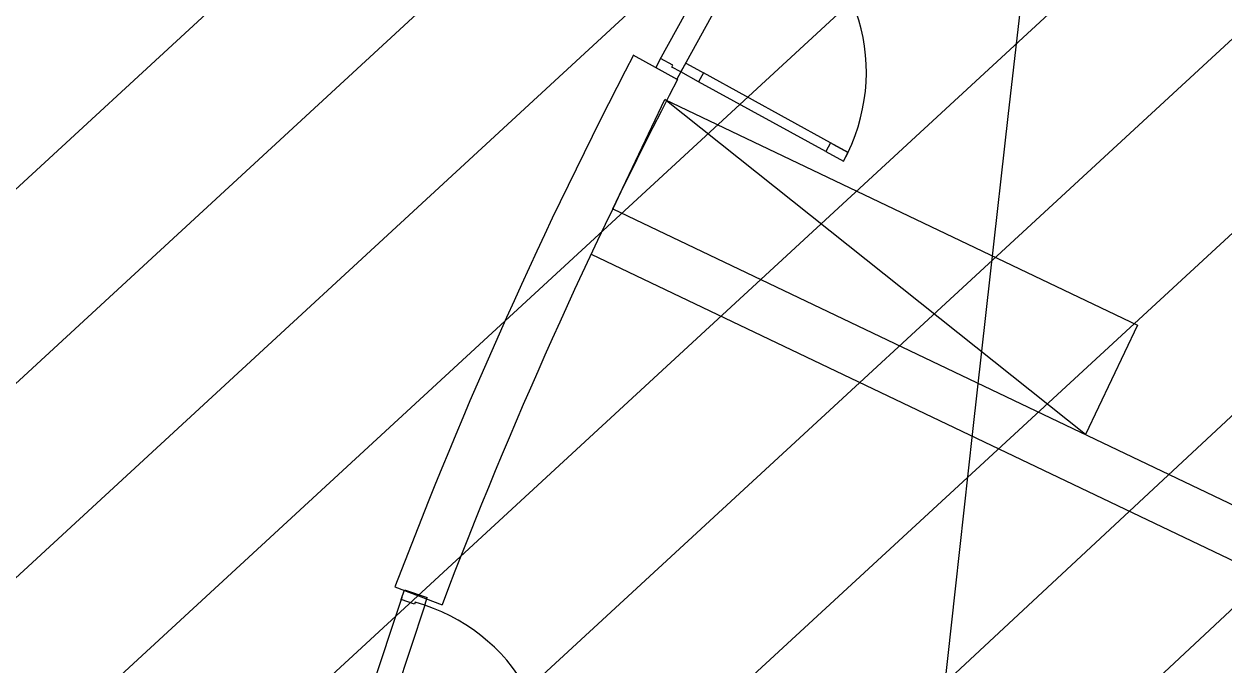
# Model space of a CAD drawing. Extents: x -678889171 to 586587, y -792238163 to 335485.
# Drawn here: x -678771950 to -678765998, y -791980772 to -791977593 of the extents above; entities that cross this region are included whole.
import ezdxf
from ezdxf.enums import TextEntityAlignment as Align

# ---------------------------------------------------------------- set-up
doc = ezdxf.new("R2010")
doc.units = 0
doc.header["$MEASUREMENT"] = 0
for name, color, linetype in [('A-FLOR-PATT', 252, 'Continuous'), ('A-SITE-PATT', 252, 'Continuous'), ('A-WALL', 252, 'Continuous')]:
    doc.layers.add(name, color=color, linetype=linetype)
doc.layers.add('BASEMENT3 LAYOUT$0$HATCH2', color=252, linetype='Continuous', lineweight=15)
doc.styles.add('Ground floor Towers$0$$Bas01-Rname$0$EN-SC', font='swissc.ttf')
doc.styles.add('Ground floor Towers$0$$Bas01-Rname$0$EN-SCL', font='swisscl.ttf')
doc.styles.add('Ground floor Towers$0$04-Ground Floor$0$V2-lower ground$0$LEVEL  FOR LICENSE LOWER GR$0$$LG- LEVEL$0$AR-SR', font='sarb.shx')

# ---------------------------------------------------------------- blocks, each defined once
blk = doc.blocks.new('A$C61C61320')
at = {"layer": 'BASEMENT3 LAYOUT$0$HATCH2'}
h = blk.add_hatch(dxfattribs=at)
h.set_pattern_fill('JIS_WOOD', color=256, scale=1000, style=0)
h.set_pattern_definition([(45, (-845211.5632561638, -471074.8112416068), (-499.9999991609842, 499.9999991609843), [])])
edge = h.paths.add_edge_path()
edge.add_line((-87728.88771757309, -14436.92520058164), (11085.99286301623, -14077.61977391216))
edge.add_line((11085.9928630162, -14077.61977391216), (11086.00013759563, -61296.12011963065))
edge.add_line((11086.00013759569, -61296.12011963065), (-23868.16462742418, -60220.57708285929))
edge.add_line((-23868.16462742421, -60220.57708285929), (-23388.15647815715, -47455.2645226442))
edge.add_arc((-38984.06513334403, -44366.02445463254), 15898.9235792472, 348.7958745272753, 525.9866040010601)
edge.add_line((-54409.82303213701, -40516.12001080933), (-55179.78612954497, -49076.3717473704))
edge.add_line((-55179.78612954495, -49076.3717473704), (-87616.00626249687, -47227.09333388295))
edge.add_line((-87616.00626249681, -47227.09333388295), (-87728.88771757303, -14436.92520058164))
blk = doc.blocks.new('GR')
at = {"layer": 'A-FLOR-PATT'}
for p, q in [((27231.23288036813, 208429.5148491554), (26821.14713905064, 207605.9678348523)), ((27338.65205614677, 208376.0254046358), (26928.56631482928, 207552.4783903327)), ((26686.94476421735, 207628.1092306117), (26914.11721518325, 207514.9885692004)), ((26825.60459276068, 207614.9194328339), (26803.31732421081, 207570.1614429261)), ((26888.26577863148, 207583.7172568641), (26825.60459276068, 207614.9194328339)), ((26883.80832492151, 207574.7656588826), (26888.26577863148, 207583.7172568641)), ((26928.56631482928, 207552.4783903327), (26950.85358337914, 207597.2363802405)), ((26950.85358337914, 207597.2363802405), (27028.73248581867, 207558.4565329637)), ((26803.31732421081, 207570.1614429261), (26910.73649998939, 207516.6719984065)), ((26928.56631482928, 207552.4783903327), (26883.80832492151, 207574.7656588826)), ((26928.56631482928, 207552.4783903327), (26910.73649998939, 207516.6719984065)), ((27018.08229464483, 207507.903853233), (26928.56631482928, 207552.4783903327)), ((27040.36956319469, 207552.6618431408), (27018.08229464483, 207507.903853233)), ((27028.73248581867, 207558.4565329637), (27040.36956319469, 207552.6618431408)), ((27684.88461786669, 207231.7251760227), (27040.36956319469, 207552.6618431408)), ((27662.59734931683, 207186.967186115), (27018.08229464483, 207507.903853233)), ((26618.96307469232, 206860.6816046859), (26855.33882620046, 207412.1582624865)), ((26855.33882620046, 207412.1582624865), (29242.45543640738, 206388.9844351017)), ((29006.07968489933, 205837.507777301), (26855.33882620046, 207412.1582624865)), ((27684.88461786669, 207231.7251760227), (27662.59734931683, 207186.9671861149)), ((27774.40059768224, 207187.150638923), (27684.88461786669, 207231.7251760227)), ((27774.40059768224, 207187.150638923), (27696.52169524271, 207225.9304861997)), ((27696.52169524271, 207225.9304861997), (27774.40059768224, 207187.150638923)), ((27662.59734931683, 207186.9671861149), (27752.11332913238, 207142.3926490152)), ((27752.11332913238, 207142.3926490152), (27774.40059768224, 207187.150638923)), ((26618.96307469231, 206860.6816046859), (34729.27404533423, 203384.4132558206)), ((26520.61232921985, 206630.8400205776), (34629.0638985672, 203155.3686544535)), ((29242.45543640738, 206388.9844351017), (29006.07968489933, 205837.507777301)), ((25615.66297407402, 204943.1711306986, -6.574195595121094e-08), (25852.70103431343, 204863.7170055827, -6.574195595121094e-08)), ((25649.13850972051, 204881.4762825416, -6.574195595121092e-08), (25662.996312434, 204929.5175284034, -6.574195595121092e-08)), ((25662.996312434, 204929.5175284034, -6.574195595121092e-08), (25778.29530250219, 204896.2588018911, -6.574195595121092e-08)), ((25651.91007026314, 204891.084531714, -6.574195595121092e-08), (25396.92650033495, 204007.1256078572, -6.574195595121092e-08)), ((25767.2090603314, 204857.8258052017, -6.574195595121092e-08), (25512.2254904032, 203973.8668813448, -6.574195595121092e-08)), ((25716.39625392692, 204862.0753587428, -6.574195595121092e-08), (25649.13850972051, 204881.4762825416, -6.574195595121092e-08)), ((25719.16781446961, 204871.6836079152, -6.574195595121092e-08), (25716.39625392692, 204862.0753587428, -6.574195595121092e-08)), ((25767.2090603314, 204857.8258052017, -6.574195595121092e-08), (25719.16781446961, 204871.6836079152, -6.574195595121092e-08)), ((25767.2090603314, 204857.8258052017, -6.574195595121092e-08), (25778.29530250219, 204896.2588018911, -6.574195595121092e-08))]:
    blk.add_line(p, q, dxfattribs=at)
for centre, radius, start, end in [((632160.654919429, 163506.251165366), 613595.8226879981, 171.0737824436527, 189.9862451256833), ((632160.654919429, 163506.251165366), 605195.8226879981, 171.0737824436527, 190.1263033448895), ((49526.59955092936, 196905.9360870057), 23655.24608071568, 5.69885754428108, 152.2212887960275), ((49526.59955092927, 196905.9360870057), 23655.24608071568, 5.698857544488487, 152.2212887979112), ((26928.56631482928, 207552.4783903327), 919.9999999997044, 333.528962748213, 63.5289627477469), ((49462.5152739476, 196949.8101306047), 25150.86846790402, 154.8807230864527, 161.4690750630447), ((49462.5152739476, 196949.8101306047), 24900.86846790402, 154.8942970606373, 161.4690750630447), ((25512.2254904032, 203973.8668813448, -6.574195595121092e-08), 919.9999999997044, 343.9094577806206, 73.90945778099427)]:
    blk.add_arc(centre, radius, start, end, dxfattribs=at)
at = {"layer": 'A-FLOR-PATT', "style": 'Ground floor Towers$0$04-Ground Floor$0$V2-lower ground$0$LEVEL  FOR LICENSE LOWER GR$0$$LG- LEVEL$0$AR-SR', "flags": 12}
for tag, p in [('L', (30296.07288644527, 72859.53473235783)), ('P', (30237.50458115668, 72203.99769414036))]:
    blk.add_attdef(tag, text='', height=500, dxfattribs=at).set_placement(p, align=Align.RIGHT)
at = {"layer": 'A-FLOR-PATT'}
for tag, p, height, style in [('N', (85492.25876324323, 56633.4995742733), 250, 'Ground floor Towers$0$$Bas01-Rname$0$EN-SC'), ('N', (89389.48149106537, 56633.4995742733), 250, 'Ground floor Towers$0$$Bas01-Rname$0$EN-SC'), ('N', (94597.61363499537, 56633.4995742733), 250, 'Ground floor Towers$0$$Bas01-Rname$0$EN-SC'), ('AN', (85922.66280553787, 56313.08159666645), 200, 'Ground floor Towers$0$$Bas01-Rname$0$EN-SCL'), ('AN', (89819.88553336001, 56313.08159666645), 200, 'Ground floor Towers$0$$Bas01-Rname$0$EN-SCL'), ('AN', (95028.01767729002, 56313.08159666645), 200, 'Ground floor Towers$0$$Bas01-Rname$0$EN-SCL'), ('SN', (85299.47460008037, 56025.08594095582), 200, 'Ground floor Towers$0$$Bas01-Rname$0$EN-SCL'), ('F', (85927.04975899268, 56008.67972904726), 200, 'Ground floor Towers$0$$Bas01-Rname$0$EN-SCL'), ('SN', (89196.69732790251, 56025.08594095582), 200, 'Ground floor Towers$0$$Bas01-Rname$0$EN-SCL'), ('F', (89824.27248681482, 56008.67972904726), 200, 'Ground floor Towers$0$$Bas01-Rname$0$EN-SCL'), ('SN', (94404.82947183252, 56025.08594095582), 200, 'Ground floor Towers$0$$Bas01-Rname$0$EN-SCL'), ('F', (95032.40463074483, 56008.67972904726), 200, 'Ground floor Towers$0$$Bas01-Rname$0$EN-SCL')]:
    blk.add_attdef(tag, p, '', height=height, dxfattribs=dict(at, style=style))
at = {"layer": 'A-FLOR-PATT', "style": 'Ground floor Towers$0$$Bas01-Rname$0$EN-SCL', "width": 0.8}
for p in [(85305.16036184286, 56295.1433535593), (89202.383089665, 56295.1433535593), (94410.51523359501, 56295.1433535593)]:
    blk.add_attdef('FN', p, '', height=250, dxfattribs=at)

msp = doc.modelspace()

# ---------------------------------------------------------------- block references
at = {"layer": 'A-SITE-PATT', "rotation": 357.6731745000001}
msp.add_blockref('A$C61C61320', (-678706236.4347705, -791940527.995869, -212772), dxfattribs=at)

# ---------------------------------------------------------------- next in the draw order: block references
at = {"layer": 'A-WALL', "rotation": 357.6731745000001}
msp.add_blockref('GR', (-678804025.0995113, -792184118.4910543, -212772), dxfattribs=at)

doc.saveas('drawing.dxf')
